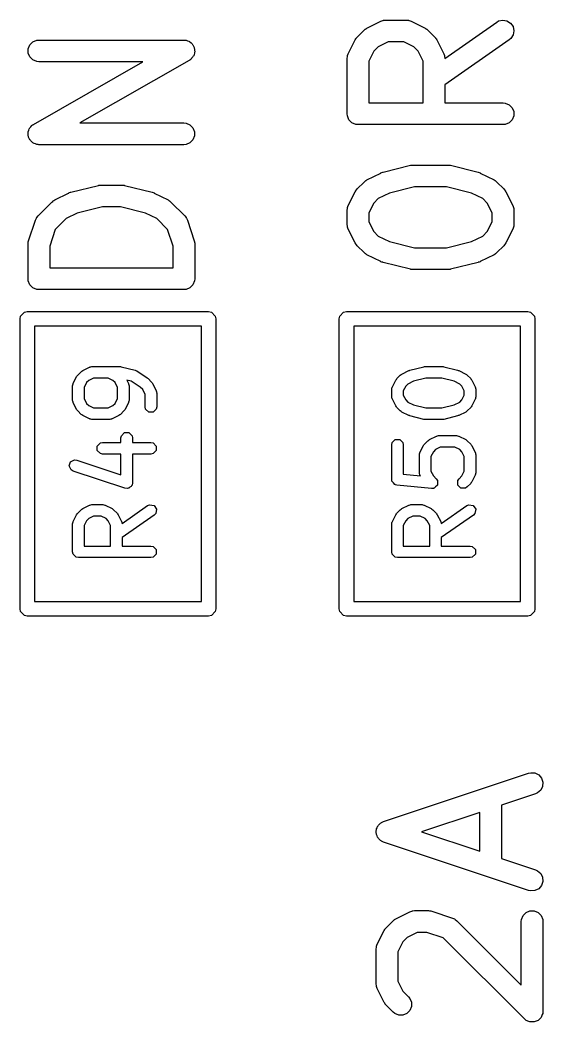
# Model space of a CAD drawing. Extents: x 1.56 to 6.49, y -4.6 to -1.37.
# Drawn here: x 3.1545 to 3.2964, y -2.7736 to -2.5015 of the extents above; entities that cross this region are included whole.
import ezdxf

# ---------------------------------------------------------------- set-up
doc = ezdxf.new("R2010")
doc.units = 0
doc.header["$MEASUREMENT"] = 0
doc.layers.add('BLACK', color=7, linetype='CONTINUOUS')

msp = doc.modelspace()

# ---------------------------------------------------------------- linework, layer by layer
at = {"layer": 'BLACK', "linetype": 'CONTINUOUS'}
for p, q in [((3.24868, -2.50373), (3.25243, -2.50186)), ((3.25243, -2.50186), (3.25297, -2.50165)), ((3.25297, -2.50165), (3.25308, -2.50164)), ((3.25308, -2.50164), (3.25318, -2.5016)), ((3.25318, -2.5016), (3.25375, -2.50155)), ((3.25375, -2.50155), (3.25938, -2.50155)), ((3.25938, -2.50155), (3.25995, -2.5016)), ((3.25995, -2.5016), (3.26005, -2.50164)), ((3.26005, -2.50164), (3.26016, -2.50165)), ((3.26016, -2.50165), (3.2607, -2.50186)), ((3.2607, -2.50186), (3.26445, -2.50373)), ((3.26982, -2.51195), (3.28393, -2.50208)), ((3.28393, -2.50208), (3.28443, -2.5018)), ((3.28443, -2.5018), (3.28556, -2.50155)), ((3.28556, -2.50155), (3.28669, -2.50175)), ((3.28669, -2.50175), (3.28766, -2.50237)), ((3.28766, -2.50237), (3.28833, -2.50331)), ((3.24604, -2.50616), (3.24791, -2.50429)), ((3.24791, -2.50429), (3.24814, -2.5041)), ((3.24814, -2.5041), (3.24819, -2.50404)), ((3.24819, -2.50404), (3.24828, -2.50399)), ((3.24828, -2.50399), (3.24836, -2.50392)), ((3.24836, -2.50392), (3.24843, -2.50389)), ((3.24843, -2.50389), (3.24868, -2.50373)), ((3.26445, -2.50373), (3.26469, -2.50389)), ((3.26469, -2.50389), (3.26477, -2.50392)), ((3.26477, -2.50392), (3.26485, -2.50399)), ((3.26485, -2.50399), (3.26494, -2.50404)), ((3.26494, -2.50404), (3.26499, -2.5041)), ((3.26499, -2.5041), (3.26521, -2.50429)), ((3.26521, -2.50429), (3.26709, -2.50616)), ((3.28837, -2.50557), (3.28776, -2.50654)), ((3.28833, -2.50331), (3.28857, -2.50444)), ((3.28857, -2.50444), (3.28837, -2.50557)), ((3.15674, -2.50936), (3.15718, -2.5083)), ((3.15718, -2.5083), (3.158, -2.50748)), ((3.158, -2.50748), (3.15906, -2.50704)), ((3.15906, -2.50704), (3.15964, -2.50698)), ((3.15964, -2.50698), (3.19901, -2.50698)), ((3.19901, -2.50698), (3.19916, -2.507)), ((3.19916, -2.507), (3.19921, -2.50699)), ((3.19921, -2.50699), (3.19929, -2.50701)), ((3.19929, -2.50701), (3.19958, -2.50704)), ((3.19958, -2.50704), (3.19995, -2.50719)), ((3.19995, -2.50719), (3.20033, -2.50729)), ((3.20033, -2.50729), (3.20048, -2.50741)), ((3.20048, -2.50741), (3.20065, -2.50748)), ((3.20065, -2.50748), (3.20093, -2.50776)), ((3.20093, -2.50776), (3.20124, -2.508)), ((3.20124, -2.508), (3.20133, -2.50816)), ((3.20133, -2.50816), (3.20146, -2.5083)), ((3.20146, -2.5083), (3.20161, -2.50866)), ((3.24361, -2.51068), (3.24549, -2.50693)), ((3.24549, -2.50693), (3.24564, -2.50668)), ((3.24564, -2.50668), (3.24567, -2.50661)), ((3.24567, -2.50661), (3.24574, -2.50653)), ((3.24574, -2.50653), (3.24579, -2.50644)), ((3.24579, -2.50644), (3.24585, -2.50639)), ((3.24585, -2.50639), (3.24604, -2.50616)), ((3.25445, -2.50745), (3.25175, -2.5088)), ((3.25868, -2.50745), (3.25445, -2.50745)), ((3.26138, -2.5088), (3.25868, -2.50745)), ((3.26709, -2.50616), (3.26727, -2.50639)), ((3.26727, -2.50639), (3.26733, -2.50644)), ((3.26733, -2.50644), (3.26739, -2.50653)), ((3.26739, -2.50653), (3.26746, -2.50661)), ((3.26746, -2.50661), (3.26749, -2.50668)), ((3.26749, -2.50668), (3.26764, -2.50693)), ((3.26764, -2.50693), (3.26952, -2.51068)), ((3.28732, -2.50692), (3.26983, -2.51916)), ((3.28776, -2.50654), (3.28732, -2.50692)), ((3.15674, -2.51051), (3.15674, -2.50936)), ((3.15718, -2.51158), (3.15674, -2.51051)), ((3.20161, -2.50866), (3.20181, -2.509)), ((3.20175, -2.51088), (3.20165, -2.51125)), ((3.2019, -2.51051), (3.20175, -2.51088)), ((3.20181, -2.509), (3.20183, -2.50919)), ((3.20183, -2.50919), (3.2019, -2.50936)), ((3.2019, -2.50936), (3.2019, -2.50975)), ((3.2019, -2.50975), (3.20195, -2.51014)), ((3.20195, -2.51014), (3.2019, -2.51032)), ((3.2019, -2.51032), (3.2019, -2.51051)), ((3.2434, -2.51122), (3.24361, -2.51068)), ((3.25055, -2.51), (3.24921, -2.5127)), ((3.25175, -2.5088), (3.25055, -2.51)), ((3.26257, -2.51), (3.26138, -2.5088)), ((3.26392, -2.5127), (3.26257, -2.51)), ((3.26952, -2.51068), (3.26972, -2.51122)), ((3.158, -2.51239), (3.15718, -2.51158)), ((3.15906, -2.51283), (3.158, -2.51239)), ((3.15817, -2.52987), (3.18789, -2.51289)), ((3.15964, -2.51289), (3.15906, -2.51283)), ((3.18789, -2.51289), (3.15964, -2.51289)), ((3.20047, -2.5125), (3.17076, -2.52948)), ((3.2006, -2.51241), (3.20047, -2.5125)), ((3.20065, -2.51239), (3.2006, -2.51241)), ((3.2007, -2.51234), (3.20065, -2.51239)), ((3.20095, -2.51216), (3.2007, -2.51234)), ((3.20119, -2.51185), (3.20095, -2.51216)), ((3.20146, -2.51158), (3.20119, -2.51185)), ((3.20154, -2.5114), (3.20146, -2.51158)), ((3.20165, -2.51125), (3.20154, -2.5114)), ((3.2433, -2.512), (3.24336, -2.51142)), ((3.2433, -2.527), (3.2433, -2.512)), ((3.24336, -2.51142), (3.2434, -2.51132)), ((3.2434, -2.51132), (3.2434, -2.51122)), ((3.24921, -2.5127), (3.24921, -2.52404)), ((3.26392, -2.52404), (3.26392, -2.5127)), ((3.26972, -2.51122), (3.26973, -2.51132)), ((3.26973, -2.51132), (3.26977, -2.51142)), ((3.26977, -2.51142), (3.26982, -2.51195)), ((3.26983, -2.51916), (3.26983, -2.52404)), ((3.24921, -2.52404), (3.26392, -2.52404)), ((3.26983, -2.52404), (3.28562, -2.52404)), ((3.28562, -2.52404), (3.2862, -2.5241)), ((3.2862, -2.5241), (3.28726, -2.52454)), ((3.28726, -2.52454), (3.28808, -2.52536)), ((3.24336, -2.52757), (3.2433, -2.527)), ((3.28808, -2.52536), (3.28852, -2.52642)), ((3.28852, -2.52642), (3.28852, -2.52757)), ((3.15746, -2.53052), (3.1577, -2.5302)), ((3.1577, -2.5302), (3.15794, -2.53003)), ((3.15794, -2.53003), (3.158, -2.52998)), ((3.158, -2.52998), (3.15805, -2.52996)), ((3.15805, -2.52996), (3.15817, -2.52987)), ((3.17076, -2.52948), (3.19901, -2.52948)), ((3.19901, -2.52948), (3.19958, -2.52954)), ((3.19958, -2.52954), (3.20065, -2.52998)), ((3.20065, -2.52998), (3.20146, -2.53079)), ((3.2438, -2.52864), (3.24336, -2.52757)), ((3.24461, -2.52945), (3.2438, -2.52864)), ((3.24568, -2.52989), (3.24461, -2.52945)), ((3.24625, -2.52995), (3.24568, -2.52989)), ((3.28562, -2.52995), (3.24625, -2.52995)), ((3.2862, -2.52989), (3.28562, -2.52995)), ((3.28726, -2.52945), (3.2862, -2.52989)), ((3.28808, -2.52864), (3.28726, -2.52945)), ((3.28852, -2.52757), (3.28808, -2.52864)), ((3.15669, -2.53223), (3.15674, -2.53205)), ((3.15674, -2.53262), (3.15669, -2.53223)), ((3.15674, -2.53186), (3.15689, -2.53149)), ((3.15674, -2.53205), (3.15674, -2.53186)), ((3.15674, -2.53301), (3.15674, -2.53262)), ((3.15689, -2.53149), (3.157, -2.53112)), ((3.157, -2.53112), (3.15711, -2.53097)), ((3.15711, -2.53097), (3.15718, -2.53079)), ((3.15718, -2.53079), (3.15746, -2.53052)), ((3.20146, -2.53079), (3.2019, -2.53186)), ((3.2019, -2.53186), (3.2019, -2.53301)), ((3.15681, -2.53318), (3.15674, -2.53301)), ((3.15684, -2.53337), (3.15681, -2.53318)), ((3.15703, -2.53371), (3.15684, -2.53337)), ((3.15718, -2.53407), (3.15703, -2.53371)), ((3.15732, -2.53421), (3.15718, -2.53407)), ((3.15741, -2.53437), (3.15732, -2.53421)), ((3.15772, -2.53461), (3.15741, -2.53437)), ((3.158, -2.53489), (3.15772, -2.53461)), ((3.15817, -2.53496), (3.158, -2.53489)), ((3.15832, -2.53508), (3.15817, -2.53496)), ((3.1587, -2.53518), (3.15832, -2.53508)), ((3.15906, -2.53533), (3.1587, -2.53518)), ((3.15936, -2.53536), (3.15906, -2.53533)), ((3.15943, -2.53538), (3.15936, -2.53536)), ((3.15949, -2.53537), (3.15943, -2.53538)), ((3.15964, -2.53539), (3.15949, -2.53537)), ((3.19901, -2.53539), (3.15964, -2.53539)), ((3.19958, -2.53533), (3.19901, -2.53539)), ((3.20065, -2.53489), (3.19958, -2.53533)), ((3.20146, -2.53407), (3.20065, -2.53489)), ((3.2019, -2.53301), (3.20146, -2.53407)), ((3.25304, -2.54288), (3.26053, -2.541)), ((3.26053, -2.541), (3.26063, -2.54099)), ((3.26063, -2.54099), (3.26067, -2.54097)), ((3.26067, -2.54097), (3.26089, -2.54095)), ((3.26089, -2.54095), (3.26111, -2.54092)), ((3.26111, -2.54092), (3.26115, -2.54093)), ((3.26115, -2.54093), (3.26125, -2.54092)), ((3.26125, -2.54092), (3.27062, -2.54092)), ((3.27062, -2.54092), (3.27073, -2.54093)), ((3.27073, -2.54093), (3.27077, -2.54092)), ((3.27077, -2.54092), (3.27098, -2.54095)), ((3.27098, -2.54095), (3.2712, -2.54097)), ((3.2712, -2.54097), (3.27124, -2.54099)), ((3.27124, -2.54099), (3.27134, -2.541)), ((3.27134, -2.541), (3.27884, -2.54288)), ((3.24868, -2.54498), (3.25243, -2.5431)), ((3.25243, -2.5431), (3.25247, -2.54309)), ((3.25247, -2.54309), (3.25249, -2.54307)), ((3.25249, -2.54307), (3.25273, -2.54299)), ((3.25273, -2.54299), (3.25297, -2.5429)), ((3.25297, -2.5429), (3.25299, -2.54289)), ((3.25299, -2.54289), (3.25304, -2.54288)), ((3.27884, -2.54288), (3.27888, -2.54289)), ((3.27888, -2.54289), (3.2789, -2.5429)), ((3.2789, -2.5429), (3.27914, -2.54299)), ((3.27914, -2.54299), (3.27938, -2.54307)), ((3.27938, -2.54307), (3.2794, -2.54309)), ((3.2794, -2.54309), (3.27944, -2.5431)), ((3.27944, -2.5431), (3.28319, -2.54498)), ((3.1683, -2.54832), (3.1758, -2.54644)), ((3.1758, -2.54644), (3.1759, -2.54643)), ((3.1759, -2.54643), (3.17594, -2.54641)), ((3.17594, -2.54641), (3.17615, -2.54639)), ((3.17615, -2.54639), (3.17637, -2.54636)), ((3.17637, -2.54636), (3.17641, -2.54636)), ((3.17641, -2.54636), (3.17651, -2.54635)), ((3.17651, -2.54635), (3.18214, -2.54635)), ((3.18214, -2.54635), (3.18224, -2.54636)), ((3.18224, -2.54636), (3.18228, -2.54636)), ((3.18228, -2.54636), (3.18249, -2.54639)), ((3.18249, -2.54639), (3.18271, -2.54641)), ((3.18271, -2.54641), (3.18275, -2.54643)), ((3.18275, -2.54643), (3.18285, -2.54644)), ((3.18285, -2.54644), (3.19035, -2.54832)), ((3.24604, -2.54741), (3.24791, -2.54553)), ((3.24791, -2.54553), (3.24814, -2.54535)), ((3.24814, -2.54535), (3.24819, -2.54529)), ((3.24819, -2.54529), (3.24828, -2.54523)), ((3.24828, -2.54523), (3.24836, -2.54516)), ((3.24836, -2.54516), (3.24843, -2.54513)), ((3.24843, -2.54513), (3.24868, -2.54498)), ((3.28319, -2.54498), (3.28344, -2.54513)), ((3.28344, -2.54513), (3.28351, -2.54516)), ((3.28351, -2.54516), (3.28359, -2.54523)), ((3.28359, -2.54523), (3.28368, -2.54529)), ((3.28368, -2.54529), (3.28373, -2.54535)), ((3.28373, -2.54535), (3.28396, -2.54553)), ((3.28396, -2.54553), (3.28584, -2.54741)), ((3.16394, -2.55041), (3.16769, -2.54854)), ((3.16769, -2.54854), (3.16773, -2.54852)), ((3.16773, -2.54852), (3.16775, -2.54851)), ((3.16775, -2.54851), (3.16799, -2.54842)), ((3.16799, -2.54842), (3.16823, -2.54833)), ((3.16823, -2.54833), (3.16825, -2.54833)), ((3.16825, -2.54833), (3.1683, -2.54832)), ((3.19035, -2.54832), (3.19039, -2.54833)), ((3.19039, -2.54833), (3.19041, -2.54833)), ((3.19041, -2.54833), (3.19065, -2.54842)), ((3.19065, -2.54842), (3.1909, -2.54851)), ((3.1909, -2.54851), (3.19091, -2.54852)), ((3.19091, -2.54852), (3.19096, -2.54854)), ((3.19096, -2.54854), (3.1947, -2.55041)), ((3.24361, -2.55192), (3.24549, -2.54817)), ((3.24549, -2.54817), (3.24564, -2.54793)), ((3.24564, -2.54793), (3.24567, -2.54785)), ((3.24567, -2.54785), (3.24574, -2.54777)), ((3.24574, -2.54777), (3.24579, -2.54768)), ((3.24579, -2.54768), (3.24585, -2.54763)), ((3.24585, -2.54763), (3.24604, -2.54741)), ((3.25478, -2.54853), (3.25175, -2.55005)), ((3.26161, -2.54682), (3.25478, -2.54853)), ((3.27026, -2.54682), (3.26161, -2.54682)), ((3.27709, -2.54853), (3.27026, -2.54682)), ((3.28012, -2.55005), (3.27709, -2.54853)), ((3.28584, -2.54741), (3.28602, -2.54763)), ((3.28602, -2.54763), (3.28608, -2.54768)), ((3.28608, -2.54768), (3.28614, -2.54777)), ((3.28614, -2.54777), (3.2862, -2.54785)), ((3.2862, -2.54785), (3.28623, -2.54793)), ((3.28623, -2.54793), (3.28639, -2.54817)), ((3.28639, -2.54817), (3.28826, -2.55192)), ((3.15943, -2.55472), (3.16317, -2.55097)), ((3.16317, -2.55097), (3.1634, -2.55078)), ((3.1634, -2.55078), (3.16345, -2.55072)), ((3.16345, -2.55072), (3.16354, -2.55067)), ((3.16354, -2.55067), (3.16362, -2.5506)), ((3.16362, -2.5506), (3.16369, -2.55057)), ((3.16369, -2.55057), (3.16394, -2.55041)), ((3.1947, -2.55041), (3.19495, -2.55057)), ((3.19495, -2.55057), (3.19502, -2.5506)), ((3.19502, -2.5506), (3.19511, -2.55067)), ((3.19511, -2.55067), (3.19519, -2.55072)), ((3.19519, -2.55072), (3.19525, -2.55078)), ((3.19525, -2.55078), (3.19547, -2.55097)), ((3.19547, -2.55097), (3.19922, -2.55472)), ((3.2434, -2.55246), (3.24361, -2.55192)), ((3.25055, -2.55124), (3.24921, -2.55394)), ((3.25175, -2.55005), (3.25055, -2.55124)), ((3.28132, -2.55124), (3.28012, -2.55005)), ((3.28267, -2.55394), (3.28132, -2.55124)), ((3.28826, -2.55192), (3.28847, -2.55246)), ((3.17004, -2.55397), (3.16701, -2.55548)), ((3.17687, -2.55226), (3.17004, -2.55397)), ((3.18177, -2.55226), (3.17687, -2.55226)), ((3.1886, -2.55397), (3.18177, -2.55226)), ((3.19164, -2.55548), (3.1886, -2.55397)), ((3.2433, -2.55324), (3.24336, -2.55267)), ((3.2433, -2.55699), (3.2433, -2.55324)), ((3.24336, -2.55267), (3.2434, -2.55257)), ((3.2434, -2.55257), (3.2434, -2.55246)), ((3.24921, -2.55394), (3.24921, -2.5563)), ((3.28267, -2.5563), (3.28267, -2.55394)), ((3.28847, -2.55246), (3.28848, -2.55257)), ((3.28848, -2.55257), (3.28852, -2.55267)), ((3.28852, -2.55267), (3.28858, -2.55324)), ((3.28858, -2.55324), (3.28858, -2.55699)), ((3.15684, -2.5615), (3.15871, -2.55587)), ((3.15871, -2.55587), (3.15895, -2.55534)), ((3.15895, -2.55534), (3.15902, -2.55526)), ((3.15902, -2.55526), (3.15906, -2.55516)), ((3.15906, -2.55516), (3.15943, -2.55472)), ((3.16701, -2.55548), (3.16409, -2.5584)), ((3.19455, -2.5584), (3.19164, -2.55548)), ((3.19922, -2.55472), (3.19959, -2.55516)), ((3.19959, -2.55516), (3.19963, -2.55526)), ((3.19963, -2.55526), (3.1997, -2.55534)), ((3.1997, -2.55534), (3.19994, -2.55587)), ((3.19994, -2.55587), (3.20181, -2.5615)), ((3.24336, -2.55757), (3.2433, -2.55699)), ((3.24921, -2.5563), (3.25055, -2.55899)), ((3.28132, -2.55899), (3.28267, -2.5563)), ((3.28858, -2.55699), (3.28852, -2.55757)), ((3.16409, -2.5584), (3.16259, -2.56291)), ((3.19606, -2.56291), (3.19455, -2.5584)), ((3.2434, -2.55767), (3.24336, -2.55757)), ((3.2434, -2.55777), (3.2434, -2.55767)), ((3.24361, -2.55831), (3.2434, -2.55777)), ((3.24549, -2.56206), (3.24361, -2.55831)), ((3.25055, -2.55899), (3.25175, -2.56019)), ((3.28012, -2.56019), (3.28132, -2.55899)), ((3.28826, -2.55831), (3.28639, -2.56206)), ((3.28847, -2.55777), (3.28826, -2.55831)), ((3.28848, -2.55767), (3.28847, -2.55777)), ((3.28852, -2.55757), (3.28848, -2.55767)), ((3.15669, -2.56243), (3.15671, -2.56214)), ((3.15669, -2.5718), (3.15669, -2.56243)), ((3.15671, -2.56206), (3.15673, -2.56196)), ((3.15671, -2.56214), (3.15671, -2.56206)), ((3.15673, -2.56196), (3.15674, -2.56185)), ((3.15674, -2.56185), (3.15677, -2.56178)), ((3.15677, -2.56178), (3.15684, -2.5615)), ((3.20181, -2.5615), (3.20187, -2.56178)), ((3.20187, -2.56178), (3.2019, -2.56185)), ((3.2019, -2.56185), (3.20191, -2.56196)), ((3.20191, -2.56196), (3.20194, -2.56206)), ((3.20194, -2.56206), (3.20193, -2.56214)), ((3.20193, -2.56214), (3.20196, -2.56243)), ((3.20196, -2.56243), (3.20196, -2.5718)), ((3.24564, -2.56231), (3.24549, -2.56206)), ((3.24567, -2.56238), (3.24564, -2.56231)), ((3.24574, -2.56246), (3.24567, -2.56238)), ((3.24579, -2.56255), (3.24574, -2.56246)), ((3.24585, -2.5626), (3.24579, -2.56255)), ((3.24604, -2.56283), (3.24585, -2.5626)), ((3.24791, -2.56471), (3.24604, -2.56283)), ((3.25175, -2.56019), (3.25478, -2.56171)), ((3.25478, -2.56171), (3.26161, -2.56341)), ((3.27026, -2.56341), (3.27709, -2.56171)), ((3.27709, -2.56171), (3.28012, -2.56019)), ((3.28584, -2.56283), (3.28396, -2.56471)), ((3.28602, -2.5626), (3.28584, -2.56283)), ((3.28608, -2.56255), (3.28602, -2.5626)), ((3.28614, -2.56246), (3.28608, -2.56255)), ((3.2862, -2.56238), (3.28614, -2.56246)), ((3.28623, -2.56231), (3.2862, -2.56238)), ((3.28639, -2.56206), (3.28623, -2.56231)), ((3.16259, -2.56291), (3.16259, -2.56885)), ((3.19606, -2.56885), (3.19606, -2.56291)), ((3.24814, -2.56489), (3.24791, -2.56471)), ((3.24819, -2.56495), (3.24814, -2.56489)), ((3.24828, -2.56501), (3.24819, -2.56495)), ((3.24836, -2.56507), (3.24828, -2.56501)), ((3.24843, -2.5651), (3.24836, -2.56507)), ((3.24868, -2.56526), (3.24843, -2.5651)), ((3.25243, -2.56713), (3.24868, -2.56526)), ((3.26161, -2.56341), (3.27026, -2.56341)), ((3.28319, -2.56526), (3.27944, -2.56713)), ((3.28344, -2.5651), (3.28319, -2.56526)), ((3.28351, -2.56507), (3.28344, -2.5651)), ((3.28359, -2.56501), (3.28351, -2.56507)), ((3.28368, -2.56495), (3.28359, -2.56501)), ((3.28373, -2.56489), (3.28368, -2.56495)), ((3.28396, -2.56471), (3.28373, -2.56489)), ((3.25247, -2.56715), (3.25243, -2.56713)), ((3.25249, -2.56716), (3.25247, -2.56715)), ((3.25273, -2.56725), (3.25249, -2.56716)), ((3.25297, -2.56734), (3.25273, -2.56725)), ((3.25299, -2.56734), (3.25297, -2.56734)), ((3.25304, -2.56736), (3.25299, -2.56734)), ((3.26053, -2.56923), (3.25304, -2.56736)), ((3.27884, -2.56736), (3.27134, -2.56923)), ((3.27888, -2.56734), (3.27884, -2.56736)), ((3.2789, -2.56734), (3.27888, -2.56734)), ((3.27914, -2.56725), (3.2789, -2.56734)), ((3.27938, -2.56716), (3.27914, -2.56725)), ((3.2794, -2.56715), (3.27938, -2.56716)), ((3.27944, -2.56713), (3.2794, -2.56715)), ((3.16259, -2.56885), (3.19606, -2.56885)), ((3.26063, -2.56925), (3.26053, -2.56923)), ((3.26067, -2.56926), (3.26063, -2.56925)), ((3.26089, -2.56928), (3.26067, -2.56926)), ((3.26111, -2.56932), (3.26089, -2.56928)), ((3.26115, -2.56931), (3.26111, -2.56932)), ((3.26125, -2.56932), (3.26115, -2.56931)), ((3.27062, -2.56932), (3.26125, -2.56932)), ((3.27073, -2.56931), (3.27062, -2.56932)), ((3.27077, -2.56932), (3.27073, -2.56931)), ((3.27098, -2.56928), (3.27077, -2.56932)), ((3.2712, -2.56926), (3.27098, -2.56928)), ((3.27124, -2.56925), (3.2712, -2.56926)), ((3.27134, -2.56923), (3.27124, -2.56925)), ((3.15674, -2.57238), (3.15669, -2.5718)), ((3.15718, -2.57344), (3.15674, -2.57238)), ((3.158, -2.57426), (3.15718, -2.57344)), ((3.20146, -2.57344), (3.20065, -2.57426)), ((3.2019, -2.57238), (3.20146, -2.57344)), ((3.20196, -2.5718), (3.2019, -2.57238)), ((3.15906, -2.5747), (3.158, -2.57426)), ((3.15964, -2.57476), (3.15906, -2.5747)), ((3.19901, -2.57476), (3.15964, -2.57476)), ((3.19958, -2.5747), (3.19901, -2.57476)), ((3.20065, -2.57426), (3.19958, -2.5747)), ((3.15468, -2.58192), (3.15574, -2.58086)), ((3.15574, -2.58086), (3.1565, -2.58071)), ((3.1565, -2.58071), (3.20571, -2.58071)), ((3.20571, -2.58071), (3.20646, -2.58086)), ((3.20646, -2.58086), (3.20753, -2.58192)), ((3.24129, -2.58192), (3.24236, -2.58086)), ((3.24236, -2.58086), (3.24311, -2.58071)), ((3.24311, -2.58071), (3.29232, -2.58071)), ((3.29232, -2.58071), (3.29308, -2.58086)), ((3.29308, -2.58086), (3.29414, -2.58192)), ((3.15453, -2.58268), (3.15468, -2.58192)), ((3.15453, -2.66142), (3.15453, -2.58268)), ((3.20753, -2.58192), (3.20768, -2.58268)), ((3.20768, -2.58268), (3.20768, -2.66142)), ((3.24114, -2.58268), (3.24129, -2.58192)), ((3.24114, -2.66142), (3.24114, -2.58268)), ((3.29414, -2.58192), (3.29429, -2.58268)), ((3.29429, -2.58268), (3.29429, -2.66142)), ((3.15846, -2.58465), (3.15846, -2.65945)), ((3.20374, -2.58465), (3.15846, -2.58465)), ((3.20374, -2.65945), (3.20374, -2.58465)), ((3.24508, -2.58465), (3.24508, -2.65945)), ((3.29035, -2.58465), (3.24508, -2.58465)), ((3.29035, -2.65945), (3.29035, -2.58465)), ((3.16989, -2.59838), (3.17004, -2.59818)), ((3.17004, -2.59818), (3.17018, -2.59797)), ((3.17018, -2.59797), (3.17112, -2.59703)), ((3.17112, -2.59703), (3.17133, -2.59689)), ((3.17133, -2.59689), (3.17153, -2.59674)), ((3.17153, -2.59674), (3.17341, -2.5958)), ((3.17341, -2.5958), (3.17348, -2.59578)), ((3.17348, -2.59578), (3.17351, -2.59575)), ((3.17351, -2.59575), (3.17375, -2.5957)), ((3.17375, -2.5957), (3.174, -2.59564)), ((3.174, -2.59564), (3.17403, -2.59565)), ((3.17403, -2.59565), (3.17411, -2.59563)), ((3.17411, -2.59563), (3.18161, -2.59563)), ((3.18161, -2.59563), (3.1818, -2.59567)), ((3.1818, -2.59567), (3.18199, -2.59568)), ((3.18199, -2.59568), (3.18574, -2.59662)), ((3.18574, -2.59662), (3.18598, -2.59673)), ((3.18598, -2.59673), (3.18623, -2.59683)), ((3.18623, -2.59683), (3.18904, -2.59871)), ((3.2568, -2.59891), (3.25774, -2.59797)), ((3.25774, -2.59797), (3.25795, -2.59783)), ((3.25795, -2.59783), (3.25814, -2.59767)), ((3.25814, -2.59767), (3.26002, -2.59674)), ((3.26002, -2.59674), (3.26019, -2.59669)), ((3.26019, -2.59669), (3.26034, -2.59662)), ((3.26034, -2.59662), (3.26409, -2.59568)), ((3.26409, -2.59568), (3.26428, -2.59567)), ((3.26428, -2.59567), (3.26447, -2.59563)), ((3.26447, -2.59563), (3.26916, -2.59563)), ((3.26916, -2.59563), (3.26935, -2.59567)), ((3.26935, -2.59567), (3.26954, -2.59568)), ((3.26954, -2.59568), (3.27329, -2.59662)), ((3.27329, -2.59662), (3.27345, -2.59669)), ((3.27345, -2.59669), (3.27361, -2.59674)), ((3.27361, -2.59674), (3.27549, -2.59767)), ((3.27549, -2.59767), (3.27569, -2.59783)), ((3.27569, -2.59783), (3.2759, -2.59797)), ((3.2759, -2.59797), (3.27684, -2.59891)), ((3.16879, -2.60084), (3.16886, -2.6006)), ((3.1688, -2.60088), (3.16879, -2.60084)), ((3.16879, -2.60096), (3.1688, -2.60088)), ((3.16886, -2.6006), (3.16891, -2.60035)), ((3.16891, -2.60035), (3.16893, -2.60033)), ((3.16893, -2.60033), (3.16895, -2.60025)), ((3.16895, -2.60025), (3.16989, -2.59838)), ((3.17259, -2.60001), (3.17193, -2.60133)), ((3.17317, -2.59944), (3.17259, -2.60001)), ((3.17448, -2.59878), (3.17317, -2.59944)), ((3.17842, -2.59878), (3.17448, -2.59878)), ((3.17974, -2.59944), (3.17842, -2.59878)), ((3.18031, -2.60001), (3.17974, -2.59944)), ((3.18097, -2.60133), (3.18031, -2.60001)), ((3.18471, -2.59961), (3.18348, -2.5993)), ((3.18348, -2.5993), (3.18395, -2.60025)), ((3.18395, -2.60025), (3.18398, -2.60033)), ((3.18398, -2.60033), (3.184, -2.60035)), ((3.184, -2.60035), (3.18405, -2.6006)), ((3.18405, -2.6006), (3.18412, -2.60084)), ((3.18412, -2.60084), (3.18411, -2.60088)), ((3.18411, -2.60088), (3.18412, -2.60096)), ((3.18717, -2.60124), (3.18471, -2.59961)), ((3.18904, -2.59871), (3.18915, -2.59882)), ((3.18915, -2.59882), (3.18928, -2.59891)), ((3.18928, -2.59891), (3.19022, -2.59984)), ((3.19022, -2.59984), (3.19036, -2.60005)), ((3.19036, -2.60005), (3.19052, -2.60025)), ((3.19052, -2.60025), (3.19145, -2.60213)), ((3.25557, -2.60119), (3.2565, -2.59931)), ((3.2565, -2.59931), (3.25666, -2.59912)), ((3.25666, -2.59912), (3.2568, -2.59891)), ((3.25978, -2.60038), (3.25921, -2.60095)), ((3.26127, -2.59963), (3.25978, -2.60038)), ((3.26467, -2.59878), (3.26127, -2.59963)), ((3.26897, -2.59878), (3.26467, -2.59878)), ((3.27236, -2.59963), (3.26897, -2.59878)), ((3.27385, -2.60038), (3.27236, -2.59963)), ((3.27443, -2.60095), (3.27385, -2.60038)), ((3.27684, -2.59891), (3.27698, -2.59912)), ((3.27698, -2.59912), (3.27713, -2.59931)), ((3.27713, -2.59931), (3.27807, -2.60119)), ((3.16879, -2.60471), (3.16879, -2.60096)), ((3.17193, -2.60133), (3.17193, -2.60433)), ((3.18097, -2.60433), (3.18097, -2.60133)), ((3.18412, -2.60096), (3.18412, -2.60471)), ((3.18781, -2.60189), (3.18717, -2.60124)), ((3.18847, -2.6032), (3.18781, -2.60189)), ((3.18847, -2.60658), (3.18847, -2.6032)), ((3.19145, -2.60213), (3.19147, -2.6022)), ((3.19147, -2.6022), (3.1915, -2.60223)), ((3.1915, -2.60223), (3.19155, -2.60248)), ((3.19155, -2.60248), (3.19162, -2.60272)), ((3.19162, -2.60272), (3.1916, -2.60275)), ((3.1916, -2.60275), (3.19162, -2.60283)), ((3.19162, -2.60283), (3.19162, -2.60658)), ((3.2554, -2.60178), (3.25547, -2.60154)), ((3.25541, -2.60182), (3.2554, -2.60178)), ((3.2554, -2.60189), (3.25541, -2.60182)), ((3.2554, -2.60377), (3.2554, -2.60189)), ((3.25547, -2.60154), (3.25552, -2.60129)), ((3.25552, -2.60129), (3.25554, -2.60127)), ((3.25554, -2.60127), (3.25557, -2.60119)), ((3.25921, -2.60095), (3.25855, -2.60227)), ((3.25855, -2.60227), (3.25855, -2.6034)), ((3.25855, -2.6034), (3.25921, -2.60471)), ((3.27508, -2.60227), (3.27443, -2.60095)), ((3.27443, -2.60471), (3.27508, -2.6034)), ((3.27508, -2.6034), (3.27508, -2.60227)), ((3.27807, -2.60119), (3.27809, -2.60127)), ((3.27809, -2.60127), (3.27811, -2.60129)), ((3.27811, -2.60129), (3.27816, -2.60154)), ((3.27816, -2.60154), (3.27823, -2.60178)), ((3.27823, -2.60178), (3.27822, -2.60182)), ((3.27822, -2.60182), (3.27823, -2.60189)), ((3.27823, -2.60189), (3.27823, -2.60377)), ((3.1688, -2.60478), (3.16879, -2.60471)), ((3.16879, -2.60482), (3.1688, -2.60478)), ((3.16886, -2.60506), (3.16879, -2.60482)), ((3.16891, -2.60531), (3.16886, -2.60506)), ((3.16893, -2.60533), (3.16891, -2.60531)), ((3.16895, -2.60541), (3.16893, -2.60533)), ((3.16989, -2.60728), (3.16895, -2.60541)), ((3.17193, -2.60433), (3.17259, -2.60565)), ((3.17259, -2.60565), (3.17317, -2.60622)), ((3.17317, -2.60622), (3.17448, -2.60688)), ((3.17842, -2.60688), (3.17974, -2.60622)), ((3.17974, -2.60622), (3.18031, -2.60565)), ((3.18031, -2.60565), (3.18097, -2.60433)), ((3.18395, -2.60541), (3.18302, -2.60728)), ((3.18398, -2.60533), (3.18395, -2.60541)), ((3.184, -2.60531), (3.18398, -2.60533)), ((3.18405, -2.60506), (3.184, -2.60531)), ((3.18412, -2.60482), (3.18405, -2.60506)), ((3.18412, -2.60471), (3.18411, -2.60478)), ((3.18411, -2.60478), (3.18412, -2.60482)), ((3.25541, -2.60385), (3.2554, -2.60377)), ((3.2554, -2.60388), (3.25541, -2.60385)), ((3.25547, -2.60412), (3.2554, -2.60388)), ((3.25552, -2.60437), (3.25547, -2.60412)), ((3.25554, -2.6044), (3.25552, -2.60437)), ((3.25557, -2.60447), (3.25554, -2.6044)), ((3.2565, -2.60635), (3.25557, -2.60447)), ((3.25666, -2.60655), (3.2565, -2.60635)), ((3.25921, -2.60471), (3.25978, -2.60529)), ((3.25978, -2.60529), (3.26127, -2.60603)), ((3.26127, -2.60603), (3.26467, -2.60688)), ((3.26897, -2.60688), (3.27236, -2.60603)), ((3.27236, -2.60603), (3.27385, -2.60529)), ((3.27385, -2.60529), (3.27443, -2.60471)), ((3.27713, -2.60635), (3.27698, -2.60655)), ((3.27807, -2.60447), (3.27713, -2.60635)), ((3.27809, -2.6044), (3.27807, -2.60447)), ((3.27811, -2.60437), (3.27809, -2.6044)), ((3.27816, -2.60412), (3.27811, -2.60437)), ((3.27823, -2.60388), (3.27816, -2.60412)), ((3.27823, -2.60377), (3.27822, -2.60385)), ((3.27822, -2.60385), (3.27823, -2.60388)), ((3.17004, -2.60748), (3.16989, -2.60728)), ((3.17018, -2.60769), (3.17004, -2.60748)), ((3.17112, -2.60863), (3.17018, -2.60769)), ((3.17133, -2.60877), (3.17112, -2.60863)), ((3.17153, -2.60893), (3.17133, -2.60877)), ((3.17341, -2.60986), (3.17153, -2.60893)), ((3.17448, -2.60688), (3.17842, -2.60688)), ((3.18138, -2.60893), (3.1795, -2.60986)), ((3.18158, -2.60877), (3.18138, -2.60893)), ((3.18179, -2.60863), (3.18158, -2.60877)), ((3.18272, -2.60769), (3.18179, -2.60863)), ((3.18286, -2.60748), (3.18272, -2.60769)), ((3.18302, -2.60728), (3.18286, -2.60748)), ((3.18859, -2.60718), (3.18847, -2.60658)), ((3.18944, -2.60804), (3.18859, -2.60718)), ((3.19065, -2.60804), (3.18944, -2.60804)), ((3.1915, -2.60718), (3.19065, -2.60804)), ((3.19162, -2.60658), (3.1915, -2.60718)), ((3.2568, -2.60676), (3.25666, -2.60655)), ((3.25774, -2.60769), (3.2568, -2.60676)), ((3.25795, -2.60783), (3.25774, -2.60769)), ((3.25814, -2.60799), (3.25795, -2.60783)), ((3.26002, -2.60893), (3.25814, -2.60799)), ((3.26019, -2.60897), (3.26002, -2.60893)), ((3.26034, -2.60905), (3.26019, -2.60897)), ((3.26409, -2.60998), (3.26034, -2.60905)), ((3.26467, -2.60688), (3.26897, -2.60688)), ((3.27329, -2.60905), (3.26954, -2.60998)), ((3.27345, -2.60897), (3.27329, -2.60905)), ((3.27361, -2.60893), (3.27345, -2.60897)), ((3.27549, -2.60799), (3.27361, -2.60893)), ((3.27569, -2.60783), (3.27549, -2.60799)), ((3.2759, -2.60769), (3.27569, -2.60783)), ((3.27684, -2.60676), (3.2759, -2.60769)), ((3.27698, -2.60655), (3.27684, -2.60676)), ((3.17348, -2.60988), (3.17341, -2.60986)), ((3.17351, -2.60991), (3.17348, -2.60988)), ((3.17375, -2.60996), (3.17351, -2.60991)), ((3.174, -2.61003), (3.17375, -2.60996)), ((3.17403, -2.61001), (3.174, -2.61003)), ((3.17411, -2.61003), (3.17403, -2.61001)), ((3.1788, -2.61003), (3.17411, -2.61003)), ((3.17887, -2.61001), (3.1788, -2.61003)), ((3.17891, -2.61003), (3.17887, -2.61001)), ((3.17915, -2.60996), (3.17891, -2.61003)), ((3.1794, -2.60991), (3.17915, -2.60996)), ((3.17942, -2.60988), (3.1794, -2.60991)), ((3.1795, -2.60986), (3.17942, -2.60988)), ((3.26428, -2.60999), (3.26409, -2.60998)), ((3.26447, -2.61003), (3.26428, -2.60999)), ((3.26916, -2.61003), (3.26447, -2.61003)), ((3.26935, -2.60999), (3.26916, -2.61003)), ((3.26954, -2.60998), (3.26935, -2.60999)), ((3.18191, -2.61502), (3.18203, -2.61441)), ((3.18203, -2.61441), (3.18288, -2.61356)), ((3.18288, -2.61356), (3.18409, -2.61356)), ((3.18409, -2.61356), (3.18494, -2.61441)), ((3.18494, -2.61441), (3.18506, -2.61502)), ((3.26564, -2.61548), (3.26752, -2.61455)), ((3.26752, -2.61455), (3.26759, -2.61452)), ((3.26759, -2.61452), (3.26762, -2.6145)), ((3.26762, -2.6145), (3.26787, -2.61445)), ((3.26787, -2.61445), (3.26811, -2.61438)), ((3.26811, -2.61438), (3.26815, -2.61439)), ((3.26815, -2.61439), (3.26822, -2.61438)), ((3.26822, -2.61438), (3.27291, -2.61438)), ((3.27291, -2.61438), (3.27299, -2.61439)), ((3.27299, -2.61439), (3.27302, -2.61438)), ((3.27302, -2.61438), (3.27326, -2.61445)), ((3.27326, -2.61445), (3.27351, -2.6145)), ((3.27351, -2.6145), (3.27354, -2.61452)), ((3.27354, -2.61452), (3.27361, -2.61455)), ((3.27361, -2.61455), (3.27549, -2.61548)), ((3.17547, -2.61723), (3.17632, -2.61637)), ((3.17547, -2.61843), (3.17547, -2.61723)), ((3.17632, -2.61637), (3.17692, -2.61625)), ((3.17692, -2.61625), (3.18191, -2.61625)), ((3.18191, -2.61625), (3.18191, -2.61502)), ((3.18506, -2.61502), (3.18506, -2.61625)), ((3.18506, -2.61625), (3.19005, -2.61625)), ((3.19005, -2.61625), (3.19065, -2.61637)), ((3.19065, -2.61637), (3.1915, -2.61723)), ((3.1915, -2.61723), (3.1915, -2.61843)), ((3.2554, -2.61689), (3.25552, -2.61629)), ((3.2554, -2.62627), (3.2554, -2.61689)), ((3.25552, -2.61629), (3.25637, -2.61544)), ((3.25637, -2.61544), (3.25758, -2.61544)), ((3.25758, -2.61544), (3.25843, -2.61629)), ((3.25843, -2.61629), (3.25855, -2.61689)), ((3.25855, -2.61689), (3.25855, -2.62484)), ((3.26306, -2.619), (3.264, -2.61712)), ((3.264, -2.61712), (3.26416, -2.61693)), ((3.26416, -2.61693), (3.2643, -2.61672)), ((3.2643, -2.61672), (3.26523, -2.61578)), ((3.26523, -2.61578), (3.26544, -2.61564)), ((3.26544, -2.61564), (3.26564, -2.61548)), ((3.27549, -2.61548), (3.27569, -2.61564)), ((3.27569, -2.61564), (3.2759, -2.61578)), ((3.2759, -2.61578), (3.27684, -2.61672)), ((3.27684, -2.61672), (3.27698, -2.61693)), ((3.27698, -2.61693), (3.27713, -2.61712)), ((3.27713, -2.61712), (3.27807, -2.619)), ((3.17632, -2.61928), (3.17547, -2.61843)), ((3.17692, -2.6194), (3.17632, -2.61928)), ((3.18191, -2.6194), (3.17692, -2.6194)), ((3.18191, -2.62502), (3.18191, -2.6194)), ((3.19005, -2.6194), (3.18506, -2.6194)), ((3.18506, -2.6194), (3.18506, -2.6272)), ((3.19065, -2.61928), (3.19005, -2.6194)), ((3.1915, -2.61843), (3.19065, -2.61928)), ((3.2629, -2.61959), (3.26297, -2.61935)), ((3.26291, -2.61963), (3.2629, -2.61959)), ((3.2629, -2.6197), (3.26291, -2.61963)), ((3.2629, -2.62439), (3.2629, -2.6197)), ((3.26297, -2.61935), (3.26302, -2.6191)), ((3.26302, -2.6191), (3.26304, -2.61908)), ((3.26304, -2.61908), (3.26306, -2.619)), ((3.26671, -2.61876), (3.26605, -2.62008)), ((3.26728, -2.61819), (3.26671, -2.61876)), ((3.26859, -2.61753), (3.26728, -2.61819)), ((3.27254, -2.61753), (3.26859, -2.61753)), ((3.27385, -2.61819), (3.27254, -2.61753)), ((3.27443, -2.61876), (3.27385, -2.61819)), ((3.27508, -2.62008), (3.27443, -2.61876)), ((3.27807, -2.619), (3.27809, -2.61908)), ((3.27809, -2.61908), (3.27811, -2.6191)), ((3.27811, -2.6191), (3.27816, -2.61935)), ((3.27816, -2.61935), (3.27823, -2.61959)), ((3.27823, -2.61959), (3.27822, -2.61963)), ((3.27822, -2.61963), (3.27823, -2.6197)), ((3.27823, -2.6197), (3.27823, -2.62439)), ((3.16785, -2.62263), (3.16823, -2.62148)), ((3.16839, -2.62371), (3.16785, -2.62263)), ((3.16823, -2.62148), (3.16931, -2.62095)), ((3.16931, -2.62095), (3.16992, -2.62102)), ((3.16992, -2.62102), (3.18191, -2.62502)), ((3.26605, -2.62008), (3.26605, -2.62402)), ((3.27508, -2.62402), (3.27508, -2.62008)), ((3.16892, -2.62401), (3.16839, -2.62371)), ((3.18299, -2.6287), (3.16892, -2.62401)), ((3.25855, -2.62484), (3.26317, -2.6253)), ((3.26291, -2.62447), (3.2629, -2.62439)), ((3.2629, -2.6245), (3.26291, -2.62447)), ((3.26297, -2.62475), (3.2629, -2.6245)), ((3.26302, -2.62499), (3.26297, -2.62475)), ((3.26304, -2.62502), (3.26302, -2.62499)), ((3.26306, -2.62509), (3.26304, -2.62502)), ((3.26317, -2.6253), (3.26306, -2.62509)), ((3.26605, -2.62402), (3.26671, -2.62533)), ((3.26671, -2.62533), (3.26746, -2.62609)), ((3.27367, -2.62609), (3.27443, -2.62533)), ((3.27443, -2.62533), (3.27508, -2.62402)), ((3.27807, -2.62509), (3.27713, -2.62697)), ((3.27809, -2.62502), (3.27807, -2.62509)), ((3.27811, -2.62499), (3.27809, -2.62502)), ((3.27816, -2.62475), (3.27811, -2.62499)), ((3.27823, -2.6245), (3.27816, -2.62475)), ((3.27823, -2.62439), (3.27822, -2.62447)), ((3.27822, -2.62447), (3.27823, -2.6245)), ((3.18476, -2.62799), (3.18467, -2.62823)), ((3.18494, -2.62781), (3.18476, -2.62799)), ((3.18506, -2.6272), (3.18494, -2.62781)), ((3.25547, -2.62664), (3.2554, -2.62627)), ((3.25547, -2.62672), (3.25547, -2.62664)), ((3.2555, -2.62676), (3.25547, -2.62672)), ((3.25552, -2.62687), (3.2555, -2.62676)), ((3.25589, -2.62724), (3.25552, -2.62687)), ((3.25623, -2.62765), (3.25589, -2.62724)), ((3.25634, -2.62769), (3.25623, -2.62765)), ((3.25637, -2.62772), (3.25634, -2.62769)), ((3.25645, -2.62772), (3.25637, -2.62772)), ((3.25682, -2.62783), (3.25645, -2.62772)), ((3.26619, -2.62877), (3.25682, -2.62783)), ((3.26774, -2.62795), (3.26733, -2.62828)), ((3.26746, -2.62609), (3.2678, -2.6266)), ((3.2678, -2.62781), (3.26774, -2.62786)), ((3.26774, -2.62786), (3.26774, -2.62795)), ((3.2678, -2.6266), (3.2678, -2.62668)), ((3.2678, -2.62668), (3.26786, -2.62675)), ((3.26786, -2.62675), (3.2678, -2.62728)), ((3.2678, -2.62728), (3.2678, -2.62781)), ((3.27333, -2.6266), (3.27367, -2.62609)), ((3.27333, -2.62781), (3.27333, -2.6266)), ((3.27418, -2.62866), (3.27333, -2.62781)), ((3.27684, -2.62738), (3.2759, -2.62832)), ((3.27698, -2.62717), (3.27684, -2.62738)), ((3.27713, -2.62697), (3.27698, -2.62717)), ((3.1836, -2.62877), (3.18299, -2.6287)), ((3.18383, -2.62866), (3.1836, -2.62877)), ((3.18409, -2.62866), (3.18383, -2.62866)), ((3.18435, -2.6284), (3.18409, -2.62866)), ((3.18467, -2.62823), (3.18435, -2.6284)), ((3.2668, -2.62871), (3.26619, -2.62877)), ((3.26687, -2.62866), (3.2668, -2.62871)), ((3.26695, -2.62866), (3.26687, -2.62866)), ((3.26733, -2.62828), (3.26695, -2.62866)), ((3.27539, -2.62866), (3.27418, -2.62866)), ((3.2759, -2.62832), (3.27539, -2.62866)), ((3.17153, -2.63423), (3.17341, -2.63329)), ((3.17341, -2.63329), (3.17348, -2.63327)), ((3.17348, -2.63327), (3.17351, -2.63325)), ((3.17351, -2.63325), (3.17375, -2.6332)), ((3.17375, -2.6332), (3.174, -2.63313)), ((3.174, -2.63313), (3.17403, -2.63314)), ((3.17403, -2.63314), (3.17411, -2.63313)), ((3.17411, -2.63313), (3.17692, -2.63313)), ((3.17692, -2.63313), (3.177, -2.63314)), ((3.177, -2.63314), (3.17703, -2.63313)), ((3.17703, -2.63313), (3.17728, -2.6332)), ((3.17728, -2.6332), (3.17752, -2.63325)), ((3.17752, -2.63325), (3.17755, -2.63327)), ((3.17755, -2.63327), (3.17763, -2.63329)), ((3.17763, -2.63329), (3.1795, -2.63423)), ((3.18222, -2.63826), (3.18914, -2.63341)), ((3.18914, -2.63341), (3.1897, -2.63316)), ((3.1897, -2.63316), (3.19089, -2.63337)), ((3.19089, -2.63337), (3.19158, -2.63436)), ((3.25814, -2.63423), (3.26002, -2.63329)), ((3.26002, -2.63329), (3.2601, -2.63327)), ((3.2601, -2.63327), (3.26012, -2.63325)), ((3.26012, -2.63325), (3.26037, -2.6332)), ((3.26037, -2.6332), (3.26061, -2.63313)), ((3.26061, -2.63313), (3.26065, -2.63314)), ((3.26065, -2.63314), (3.26072, -2.63313)), ((3.26072, -2.63313), (3.26354, -2.63313)), ((3.26354, -2.63313), (3.26361, -2.63314)), ((3.26361, -2.63314), (3.26365, -2.63313)), ((3.26365, -2.63313), (3.26389, -2.6332)), ((3.26389, -2.6332), (3.26414, -2.63325)), ((3.26414, -2.63325), (3.26416, -2.63327)), ((3.26416, -2.63327), (3.26424, -2.63329)), ((3.26424, -2.63329), (3.26612, -2.63423)), ((3.26883, -2.63826), (3.27576, -2.63341)), ((3.27576, -2.63341), (3.27632, -2.63316)), ((3.27632, -2.63316), (3.27751, -2.63337)), ((3.27751, -2.63337), (3.2782, -2.63436)), ((3.16895, -2.63775), (3.16989, -2.63587)), ((3.16989, -2.63587), (3.17004, -2.63567)), ((3.17004, -2.63567), (3.17018, -2.63546)), ((3.17018, -2.63546), (3.17112, -2.63453)), ((3.17112, -2.63453), (3.17133, -2.63439)), ((3.17133, -2.63439), (3.17153, -2.63423)), ((3.17448, -2.63628), (3.17317, -2.63693)), ((3.17655, -2.63628), (3.17448, -2.63628)), ((3.17786, -2.63693), (3.17655, -2.63628)), ((3.1795, -2.63423), (3.1797, -2.63439)), ((3.1797, -2.63439), (3.17991, -2.63453)), ((3.17991, -2.63453), (3.18085, -2.63546)), ((3.18085, -2.63546), (3.18099, -2.63567)), ((3.18099, -2.63567), (3.18114, -2.63587)), ((3.18114, -2.63587), (3.18208, -2.63775)), ((3.19095, -2.63599), (3.18225, -2.64208)), ((3.19137, -2.63555), (3.19095, -2.63599)), ((3.19158, -2.63436), (3.19137, -2.63555)), ((3.25557, -2.63775), (3.2565, -2.63587)), ((3.2565, -2.63587), (3.25666, -2.63567)), ((3.25666, -2.63567), (3.2568, -2.63546)), ((3.2568, -2.63546), (3.25774, -2.63453)), ((3.25774, -2.63453), (3.25795, -2.63439)), ((3.25795, -2.63439), (3.25814, -2.63423)), ((3.2611, -2.63628), (3.25978, -2.63693)), ((3.26316, -2.63628), (3.2611, -2.63628)), ((3.26448, -2.63693), (3.26316, -2.63628)), ((3.26612, -2.63423), (3.26631, -2.63439)), ((3.26631, -2.63439), (3.26652, -2.63453)), ((3.26652, -2.63453), (3.26746, -2.63546)), ((3.26746, -2.63546), (3.2676, -2.63567)), ((3.2676, -2.63567), (3.26776, -2.63587)), ((3.26776, -2.63587), (3.26869, -2.63775)), ((3.27756, -2.63599), (3.26886, -2.64208)), ((3.27799, -2.63555), (3.27756, -2.63599)), ((3.2782, -2.63436), (3.27799, -2.63555)), ((3.16879, -2.63834), (3.16886, -2.6381)), ((3.1688, -2.63837), (3.16879, -2.63834)), ((3.16879, -2.63845), (3.1688, -2.63837)), ((3.16879, -2.64595), (3.16879, -2.63845)), ((3.16886, -2.6381), (3.16891, -2.63785)), ((3.16891, -2.63785), (3.16893, -2.63782)), ((3.16893, -2.63782), (3.16895, -2.63775)), ((3.17259, -2.63751), (3.17193, -2.63882)), ((3.17193, -2.63882), (3.17193, -2.64438)), ((3.17317, -2.63693), (3.17259, -2.63751)), ((3.17844, -2.63751), (3.17786, -2.63693)), ((3.1791, -2.63882), (3.17844, -2.63751)), ((3.1791, -2.64438), (3.1791, -2.63882)), ((3.18208, -2.63775), (3.1821, -2.63782)), ((3.1821, -2.63782), (3.18213, -2.63785)), ((3.18213, -2.63785), (3.18218, -2.6381)), ((3.18218, -2.6381), (3.18222, -2.63826)), ((3.2554, -2.63834), (3.25547, -2.6381)), ((3.25541, -2.63837), (3.2554, -2.63834)), ((3.2554, -2.63845), (3.25541, -2.63837)), ((3.2554, -2.64595), (3.2554, -2.63845)), ((3.25547, -2.6381), (3.25552, -2.63785)), ((3.25552, -2.63785), (3.25554, -2.63782)), ((3.25554, -2.63782), (3.25557, -2.63775)), ((3.25921, -2.63751), (3.25855, -2.63882)), ((3.25855, -2.63882), (3.25855, -2.64438)), ((3.25978, -2.63693), (3.25921, -2.63751)), ((3.26505, -2.63751), (3.26448, -2.63693)), ((3.26571, -2.63882), (3.26505, -2.63751)), ((3.26571, -2.64438), (3.26571, -2.63882)), ((3.26869, -2.63775), (3.26871, -2.63782)), ((3.26871, -2.63782), (3.26874, -2.63785)), ((3.26874, -2.63785), (3.26879, -2.6381)), ((3.26879, -2.6381), (3.26883, -2.63826)), ((3.17193, -2.64438), (3.1791, -2.64438)), ((3.18225, -2.64208), (3.18225, -2.64438)), ((3.18225, -2.64438), (3.19005, -2.64438)), ((3.19005, -2.64438), (3.19065, -2.6445)), ((3.25855, -2.64438), (3.26571, -2.64438)), ((3.26886, -2.64208), (3.26886, -2.64438)), ((3.26886, -2.64438), (3.27666, -2.64438)), ((3.27666, -2.64438), (3.27726, -2.6445)), ((3.16891, -2.64655), (3.16879, -2.64595)), ((3.16976, -2.64741), (3.16891, -2.64655)), ((3.19065, -2.6445), (3.1915, -2.64535)), ((3.1915, -2.64655), (3.19065, -2.64741)), ((3.1915, -2.64535), (3.1915, -2.64655)), ((3.25552, -2.64655), (3.2554, -2.64595)), ((3.25637, -2.64741), (3.25552, -2.64655)), ((3.27726, -2.6445), (3.27811, -2.64535)), ((3.27811, -2.64655), (3.27726, -2.64741)), ((3.27811, -2.64535), (3.27811, -2.64655)), ((3.17036, -2.64753), (3.16976, -2.64741)), ((3.19005, -2.64753), (3.17036, -2.64753)), ((3.19065, -2.64741), (3.19005, -2.64753)), ((3.25697, -2.64753), (3.25637, -2.64741)), ((3.27666, -2.64753), (3.25697, -2.64753)), ((3.27726, -2.64741), (3.27666, -2.64753)), ((3.15846, -2.65945), (3.20374, -2.65945)), ((3.24508, -2.65945), (3.29035, -2.65945)), ((3.15468, -2.66217), (3.15453, -2.66142)), ((3.15574, -2.66324), (3.15468, -2.66217)), ((3.1565, -2.66339), (3.15574, -2.66324)), ((3.20571, -2.66339), (3.1565, -2.66339)), ((3.20646, -2.66324), (3.20571, -2.66339)), ((3.20753, -2.66217), (3.20646, -2.66324)), ((3.20768, -2.66142), (3.20753, -2.66217)), ((3.24129, -2.66217), (3.24114, -2.66142)), ((3.24236, -2.66324), (3.24129, -2.66217)), ((3.24311, -2.66339), (3.24236, -2.66324)), ((3.29232, -2.66339), (3.24311, -2.66339)), ((3.29308, -2.66324), (3.29232, -2.66339)), ((3.29414, -2.66217), (3.29308, -2.66324)), ((3.29429, -2.66142), (3.29414, -2.66217)), ((3.25319, -2.71917), (3.29256, -2.70605)), ((3.29256, -2.70605), (3.29313, -2.70592)), ((3.29313, -2.70592), (3.29428, -2.706)), ((3.29428, -2.706), (3.29531, -2.70652)), ((3.29531, -2.70652), (3.29606, -2.70739)), ((3.29634, -2.70963), (3.29583, -2.71066)), ((3.29606, -2.70739), (3.29643, -2.70848)), ((3.29643, -2.70848), (3.29634, -2.70963)), ((3.29443, -2.71165), (3.2852, -2.71473)), ((3.29496, -2.71141), (3.29443, -2.71165)), ((3.29583, -2.71066), (3.29496, -2.71141)), ((3.2852, -2.71473), (3.2852, -2.72922)), ((3.2793, -2.7167), (3.26346, -2.72197)), ((3.2793, -2.72725), (3.2793, -2.7167)), ((3.25144, -2.72086), (3.25156, -2.72051)), ((3.25156, -2.72051), (3.2517, -2.72035)), ((3.2517, -2.72035), (3.25179, -2.72016)), ((3.25179, -2.72016), (3.25207, -2.71992)), ((3.25207, -2.71992), (3.25232, -2.71964)), ((3.25232, -2.71964), (3.2525, -2.71955)), ((3.2525, -2.71955), (3.25266, -2.71941)), ((3.25266, -2.71941), (3.25319, -2.71917)), ((3.2512, -2.7216), (3.25126, -2.7214)), ((3.25122, -2.72197), (3.2512, -2.7216)), ((3.2512, -2.72234), (3.25122, -2.72197)), ((3.25126, -2.72254), (3.2512, -2.72234)), ((3.25126, -2.7214), (3.25128, -2.72119)), ((3.25128, -2.72275), (3.25126, -2.72254)), ((3.25128, -2.72119), (3.25144, -2.72086)), ((3.25144, -2.72308), (3.25128, -2.72275)), ((3.25156, -2.72343), (3.25144, -2.72308)), ((3.26346, -2.72197), (3.2793, -2.72725)), ((3.2517, -2.72359), (3.25156, -2.72343)), ((3.25179, -2.72378), (3.2517, -2.72359)), ((3.25207, -2.72403), (3.25179, -2.72378)), ((3.25232, -2.7243), (3.25207, -2.72403)), ((3.2525, -2.7244), (3.25232, -2.7243)), ((3.25266, -2.72454), (3.2525, -2.7244)), ((3.25319, -2.72477), (3.25266, -2.72454)), ((3.29256, -2.7379), (3.25319, -2.72477)), ((3.2852, -2.72922), (3.29443, -2.73229)), ((3.29443, -2.73229), (3.29496, -2.73253)), ((3.29496, -2.73253), (3.29583, -2.73329)), ((3.29583, -2.73329), (3.29634, -2.73432)), ((3.29606, -2.73656), (3.29531, -2.73743)), ((3.29643, -2.73546), (3.29606, -2.73656)), ((3.29634, -2.73432), (3.29643, -2.73546)), ((3.29313, -2.73803), (3.29256, -2.7379)), ((3.29428, -2.73794), (3.29313, -2.73803)), ((3.29531, -2.73743), (3.29428, -2.73794)), ((3.25656, -2.74558), (3.26031, -2.7437)), ((3.26031, -2.7437), (3.26085, -2.7435)), ((3.26085, -2.7435), (3.26095, -2.74349)), ((3.26095, -2.74349), (3.26105, -2.74345)), ((3.26105, -2.74345), (3.26163, -2.74339)), ((3.26163, -2.74339), (3.26538, -2.74339)), ((3.26538, -2.74339), (3.26567, -2.74342)), ((3.26567, -2.74342), (3.26574, -2.74341)), ((3.26574, -2.74341), (3.26585, -2.74344)), ((3.26585, -2.74344), (3.26595, -2.74345)), ((3.26595, -2.74345), (3.26602, -2.74348)), ((3.26602, -2.74348), (3.26631, -2.74354)), ((3.26631, -2.74354), (3.27193, -2.74542)), ((3.2906, -2.74577), (3.29104, -2.7447)), ((3.29104, -2.7447), (3.29186, -2.74389)), ((3.29186, -2.74389), (3.29292, -2.74345)), ((3.29292, -2.74345), (3.29407, -2.74345)), ((3.29407, -2.74345), (3.29514, -2.74389)), ((3.29514, -2.74389), (3.29595, -2.7447)), ((3.29595, -2.7447), (3.29639, -2.74577)), ((3.25391, -2.74801), (3.25579, -2.74613)), ((3.25579, -2.74613), (3.25601, -2.74595)), ((3.25601, -2.74595), (3.25607, -2.74589)), ((3.25607, -2.74589), (3.25615, -2.74583)), ((3.25615, -2.74583), (3.25624, -2.74576)), ((3.25624, -2.74576), (3.25631, -2.74573)), ((3.25631, -2.74573), (3.25656, -2.74558)), ((3.27193, -2.74542), (3.27246, -2.74565)), ((3.27246, -2.74565), (3.27254, -2.74572)), ((3.27254, -2.74572), (3.27264, -2.74576)), ((3.27264, -2.74576), (3.27309, -2.74613)), ((3.27309, -2.74613), (3.29054, -2.76359)), ((3.29054, -2.74634), (3.2906, -2.74577)), ((3.29054, -2.76359), (3.29054, -2.74634)), ((3.29639, -2.74577), (3.29645, -2.74634)), ((3.29645, -2.74634), (3.29645, -2.77072)), ((3.25149, -2.75252), (3.25336, -2.74877)), ((3.25336, -2.74877), (3.25352, -2.74853)), ((3.25352, -2.74853), (3.25355, -2.74845)), ((3.25355, -2.74845), (3.25361, -2.74837)), ((3.25361, -2.74837), (3.25367, -2.74828)), ((3.25367, -2.74828), (3.25373, -2.74823)), ((3.25373, -2.74823), (3.25391, -2.74801)), ((3.26232, -2.7493), (3.25963, -2.75065)), ((3.2649, -2.7493), (3.26232, -2.7493)), ((3.2694, -2.7508), (3.2649, -2.7493)), ((3.25117, -2.75384), (3.25123, -2.75327)), ((3.25123, -2.75327), (3.25127, -2.75317)), ((3.25127, -2.75317), (3.25128, -2.75306)), ((3.25128, -2.75306), (3.25149, -2.75252)), ((3.25843, -2.75184), (3.25708, -2.75454)), ((3.25963, -2.75065), (3.25843, -2.75184)), ((3.29141, -2.7728), (3.2694, -2.7508)), ((3.25117, -2.76322), (3.25117, -2.75384)), ((3.25708, -2.75454), (3.25708, -2.76252)), ((3.25123, -2.76379), (3.25117, -2.76322)), ((3.25127, -2.76389), (3.25123, -2.76379)), ((3.25128, -2.764), (3.25127, -2.76389)), ((3.25149, -2.76454), (3.25128, -2.764)), ((3.25708, -2.76252), (3.25843, -2.76522)), ((3.25336, -2.76829), (3.25149, -2.76454)), ((3.25843, -2.76522), (3.25996, -2.76675)), ((3.25996, -2.76675), (3.26033, -2.7672)), ((3.25352, -2.76854), (3.25336, -2.76829)), ((3.25355, -2.76861), (3.25352, -2.76854)), ((3.25361, -2.76869), (3.25355, -2.76861)), ((3.25367, -2.76878), (3.25361, -2.76869)), ((3.25373, -2.76883), (3.25367, -2.76878)), ((3.25391, -2.76905), (3.25373, -2.76883)), ((3.25579, -2.77093), (3.25391, -2.76905)), ((3.26033, -2.7672), (3.26077, -2.76827)), ((3.26077, -2.76942), (3.26033, -2.77048)), ((3.26077, -2.76827), (3.26077, -2.76942)), ((3.25624, -2.7713), (3.25579, -2.77093)), ((3.2573, -2.77174), (3.25624, -2.7713)), ((3.25845, -2.77174), (3.2573, -2.77174)), ((3.25952, -2.7713), (3.25845, -2.77174)), ((3.26033, -2.77048), (3.25952, -2.7713)), ((3.29626, -2.7716), (3.29595, -2.77236)), ((3.29639, -2.77129), (3.29626, -2.7716)), ((3.29645, -2.77072), (3.29639, -2.77129)), ((3.29186, -2.77317), (3.29141, -2.7728)), ((3.29261, -2.77348), (3.29186, -2.77317)), ((3.29292, -2.77361), (3.29261, -2.77348)), ((3.29407, -2.77361), (3.29292, -2.77361)), ((3.29292, -2.77361), (3.29292, -2.77361)), ((3.29514, -2.77317), (3.29407, -2.77361)), ((3.29595, -2.77236), (3.29514, -2.77317))]:
    msp.add_line(p, q, dxfattribs=at)

doc.saveas('drawing.dxf')
